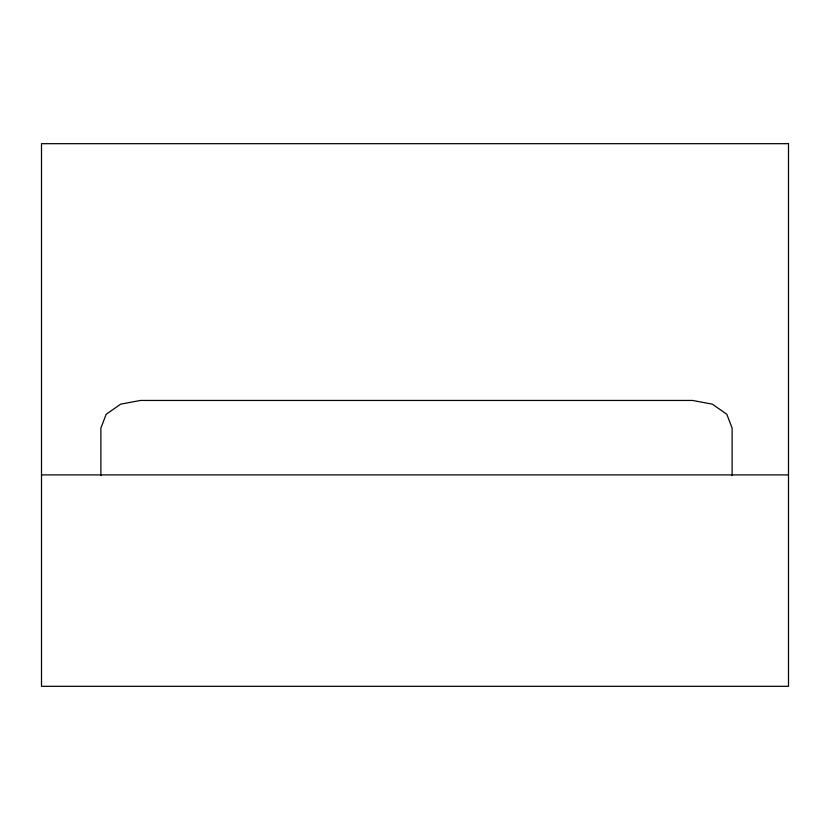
<?xml version="1.0" encoding="UTF-8"?>
<svg xmlns="http://www.w3.org/2000/svg" width="830" height="830" viewBox="0 0 830 830"><rect width="100%" height="100%" fill="white"/><g stroke="black" fill="none" stroke-linecap="round" stroke-linejoin="round"><path stroke-width="1.25" d="M41.5 474.905L788.5 474.905M732.122 475.538L732.122 428.135L726.831 414.295L712.368 404.169L692.614 400.454L140.384 400.454L120.63 404.169L106.167 414.295L100.876 428.135L100.876 475.538M788.5 143.683L41.5 143.683L41.5 686.317L788.5 686.317L788.5 143.683"/></g></svg>
